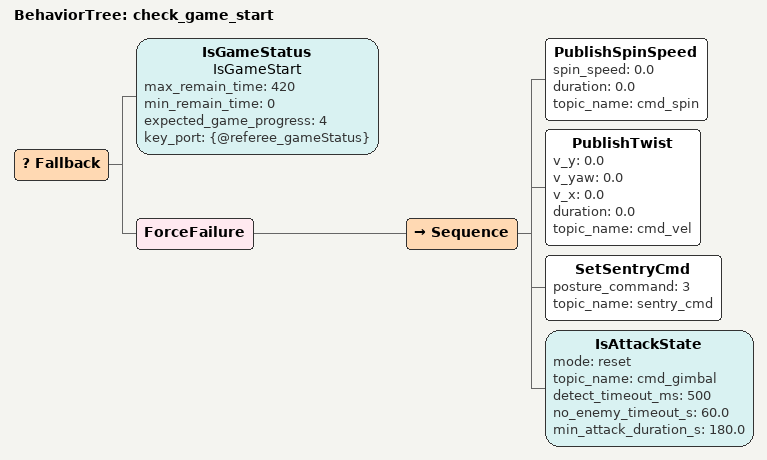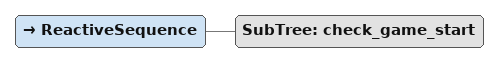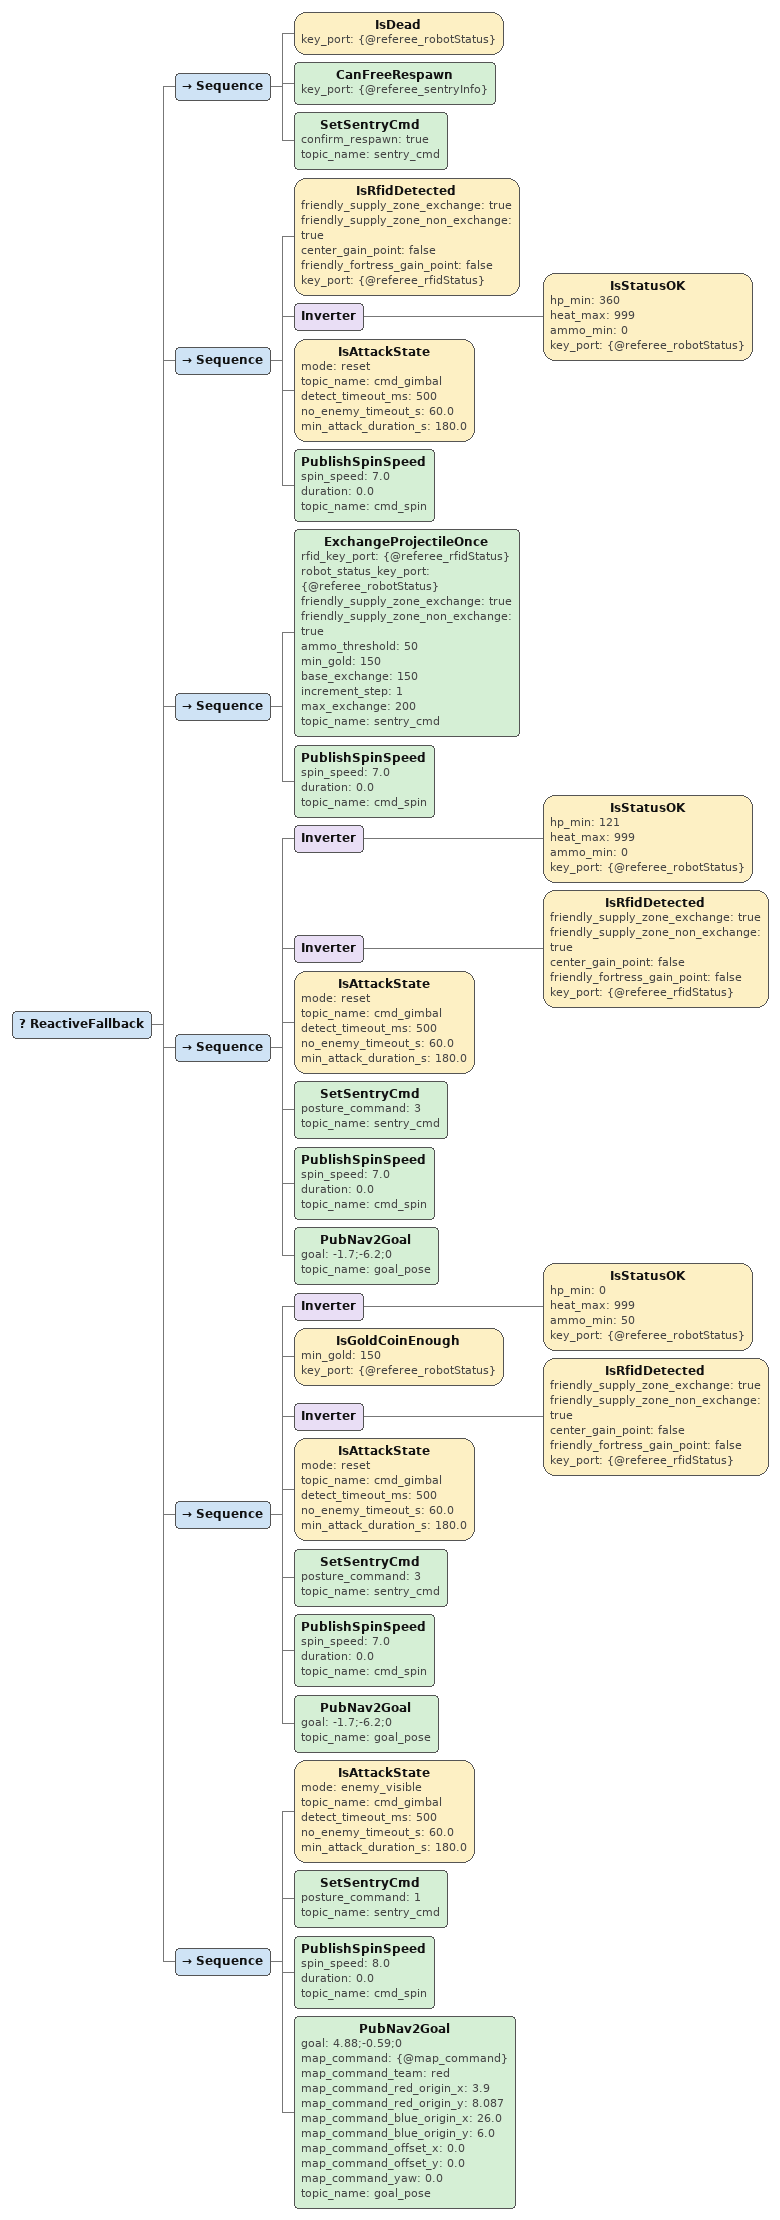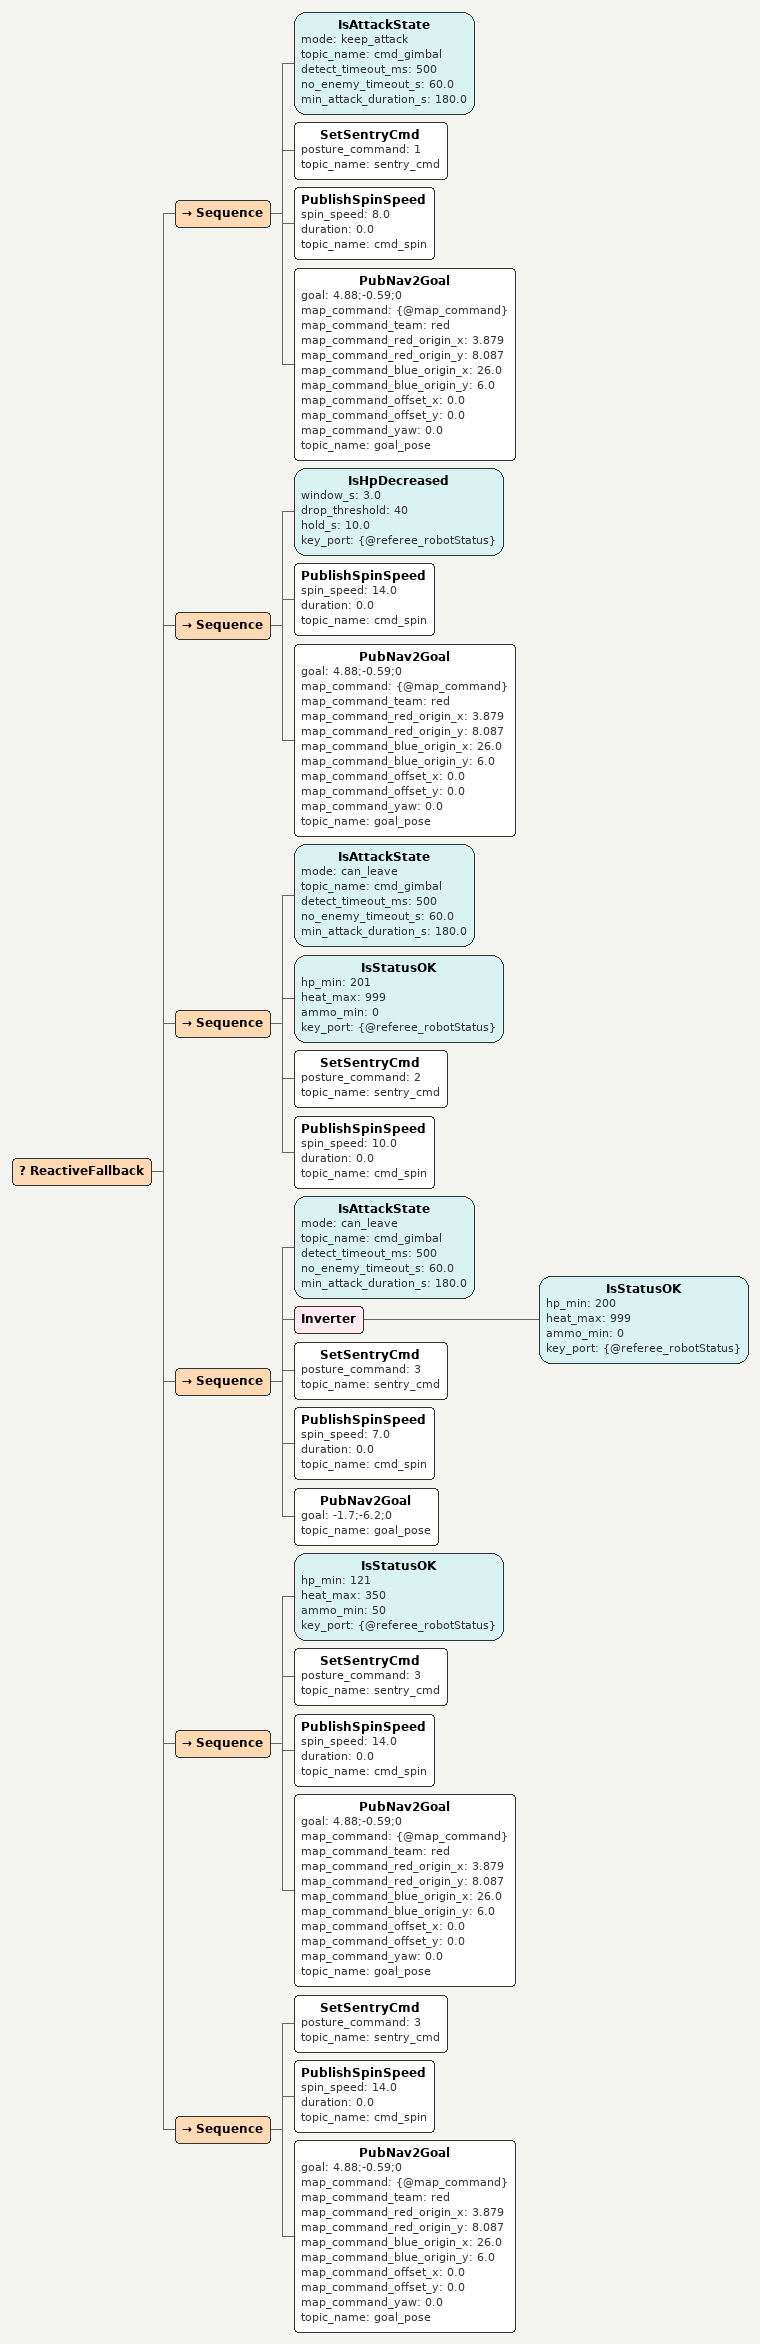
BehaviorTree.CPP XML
<BehaviorTree ID="check_game_start">
  <Fallback>
    <IsGameStatus name="IsGameStart" max_remain_time="420" min_remain_time="0" expected_game_progress="4" key_port="{@referee_gameStatus}"/>

    <ForceFailure>
      <Sequence>
        <PublishSpinSpeed spin_speed="0.0" duration="0.0" topic_name="cmd_spin"/>
        <PublishTwist v_y="0.0" v_yaw="0.0" v_x="0.0" duration="0.0" topic_name="cmd_vel"/>
        <SetSentryCmd posture_command="3" topic_name="sentry_cmd"/>

        <IsAttackState mode="reset" topic_name="cmd_gimbal" detect_timeout_ms="500" no_enemy_timeout_s="60.0" min_attack_duration_s="180.0"/>
      </Sequence>
    </ForceFailure>
  </Fallback>
</BehaviorTree>

<ReactiveSequence>

  <SubTree ID="check_game_start"/>
</ReactiveSequence>

<ReactiveFallback>

  <!-- 1. 死亡且可免费复活：只确认复活 -->
  <Sequence>
    <IsDead key_port="{@referee_robotStatus}"/>
    <CanFreeRespawn key_port="{@referee_sentryInfo}"/>
    <SetSentryCmd confirm_respawn="true" topic_name="sentry_cmd"/>
  </Sequence>

  <!-- 3. 已经在补给区 + HP 小于 360：原地等待规则自动回血，不兑换弹丸、不请求回血、不切姿态 -->
  <Sequence>
    <IsRfidDetected friendly_supply_zone_exchange="true" friendly_supply_zone_non_exchange="true" center_gain_point="false" friendly_fortress_gain_point="false" key_port="{@referee_rfidStatus}"/>

    <Inverter>
      <IsStatusOK hp_min="360" heat_max="999" ammo_min="0" key_port="{@referee_robotStatus}"/>
    </Inverter>

    <IsAttackState mode="reset" topic_name="cmd_gimbal" detect_timeout_ms="500" no_enemy_timeout_s="60.0" min_attack_duration_s="180.0"/>

    <PublishSpinSpeed spin_speed="7.0" duration="0.0" topic_name="cmd_spin"/>
  </Sequence>

  <!-- 2. 已经在补给区 + 弹丸少于 50：本次补给区访问只兑换一次；每次重新回补给区，兑弹量 +1 -->
  <Sequence>
  <ExchangeProjectileOnce rfid_key_port="{@referee_rfidStatus}" robot_status_key_port="{@referee_robotStatus}" friendly_supply_zone_exchange="true" friendly_supply_zone_non_exchange="true" ammo_threshold="50" min_gold="150" base_exchange="150" increment_step="1" max_exchange="200" topic_name="sentry_cmd"/>

    <PublishSpinSpeed spin_speed="7.0" duration="0.0" topic_name="cmd_spin"/>
  </Sequence>

  <!-- 4. HP 小于等于 120 且不在补给区：最高优先级，直接切移动姿态回补给区 -->
  <Sequence>
    <Inverter>
      <IsStatusOK hp_min="121" heat_max="999" ammo_min="0" key_port="{@referee_robotStatus}"/>
    </Inverter>

    <Inverter>
      <IsRfidDetected friendly_supply_zone_exchange="true" friendly_supply_zone_non_exchange="true" center_gain_point="false" friendly_fortress_gain_point="false" key_port="{@referee_rfidStatus}"/>
    </Inverter>

    <IsAttackState mode="reset" topic_name="cmd_gimbal" detect_timeout_ms="500" no_enemy_timeout_s="60.0" min_attack_duration_s="180.0"/>

    <SetSentryCmd posture_command="3" topic_name="sentry_cmd"/>

    <PublishSpinSpeed spin_speed="7.0" duration="0.0" topic_name="cmd_spin"/>

    <!-- 补给区点位：改补给区目标点就改这里 -->
    <PubNav2Goal goal="-1.7;-6.2;0" topic_name="goal_pose"/>
  </Sequence>

  <!-- 5. 弹丸少于 50 且不在补给区：回补给区补弹，但不额外切姿态 -->
  <Sequence>
    <Inverter>
      <IsStatusOK hp_min="0" heat_max="999" ammo_min="50" key_port="{@referee_robotStatus}"/>
    </Inverter>

    <IsGoldCoinEnough min_gold="150" key_port="{@referee_robotStatus}"/>

    <Inverter>
      <IsRfidDetected friendly_supply_zone_exchange="true" friendly_supply_zone_non_exchange="true" center_gain_point="false" friendly_fortress_gain_point="false" key_port="{@referee_rfidStatus}"/>
    </Inverter>

    <IsAttackState mode="reset" topic_name="cmd_gimbal" detect_timeout_ms="500" no_enemy_timeout_s="60.0" min_attack_duration_s="180.0"/>

    <SetSentryCmd posture_command="3" topic_name="sentry_cmd"/>

    <PublishSpinSpeed spin_speed="7.0" duration="0.0" topic_name="cmd_spin"/>

    <!-- 补给区点位：改补弹目标点就改这里 -->
    <PubNav2Goal goal="-1.7;-6.2;0" topic_name="goal_pose"/>
  </Sequence>

  <!-- 7. 当前看到敌人：只切进攻姿态 + 高速小陀螺，不负责发导航点 -->
  <Sequence>
    <IsAttackState mode="enemy_visible" topic_name="cmd_gimbal" detect_timeout_ms="500" no_enemy_timeout_s="60.0" min_attack_duration_s="180.0"/>

    <SetSentryCmd posture_command="1" topic_name="sentry_cmd"/>

    <PublishSpinSpeed spin_speed="8.0" duration="0.0" topic_name="cmd_spin"/>

    <PubNav2Goal goal="4.88;-0.59;0" map_command="{@map_command}" map_command_team="red" map_command_red_origin_x="3.9" map_command_red_origin_y="8.087" map_command_blue_origin_x="26.0" map_command_blue_origin_y="6.0" map_command_offset_x="0.0" map_command_offset_y="0.0" map_command_yaw="0.0" topic_name="goal_pose"/>
  </Sequence>

</ReactiveFallback>

<ReactiveFallback>

  <!-- 8. 处于进攻保持窗口：继续保持进攻姿态，小陀螺 14 rad/s -->
  <Sequence>
    <IsAttackState mode="keep_attack" topic_name="cmd_gimbal" detect_timeout_ms="500" no_enemy_timeout_s="60.0" min_attack_duration_s="180.0"/>

    <SetSentryCmd posture_command="1" topic_name="sentry_cmd"/>

    <PublishSpinSpeed spin_speed="8.0" duration="0.0" topic_name="cmd_spin"/>

    <PubNav2Goal goal="4.88;-0.59;0" map_command="{@map_command}" map_command_team="red" map_command_red_origin_x="3.879" map_command_red_origin_y="8.087" map_command_blue_origin_x="26.0" map_command_blue_origin_y="6.0" map_command_offset_x="0.0" map_command_offset_y="0.0" map_command_yaw="0.0" topic_name="goal_pose"/>
  </Sequence>

              <!-- 8.5 进攻状态下尝试追击；失败则回退到后续常态点 -->
  <!-- 6. 3 秒内扣血大于 40：高速小陀螺 10 秒，不切姿态 -->
  <Sequence>
    <IsHpDecreased window_s="3.0" drop_threshold="40" hold_s="10.0" key_port="{@referee_robotStatus}"/>

    <PublishSpinSpeed spin_speed="14.0" duration="0.0" topic_name="cmd_spin"/>

    <PubNav2Goal goal="4.88;-0.59;0" map_command="{@map_command}" map_command_team="red" map_command_red_origin_x="3.879" map_command_red_origin_y="8.087" map_command_blue_origin_x="26.0" map_command_blue_origin_y="6.0" map_command_offset_x="0.0" map_command_offset_y="0.0" map_command_yaw="0.0" topic_name="goal_pose"/>
  </Sequence>

  <!-- 9. 1 分钟没敌人 + 进攻超过 3 分钟 + HP 大于 200：切防御姿态 -->
  <Sequence>
    <IsAttackState mode="can_leave" topic_name="cmd_gimbal" detect_timeout_ms="500" no_enemy_timeout_s="60.0" min_attack_duration_s="180.0"/>

    <IsStatusOK hp_min="201" heat_max="999" ammo_min="0" key_port="{@referee_robotStatus}"/>

    <SetSentryCmd posture_command="2" topic_name="sentry_cmd"/>

    <PublishSpinSpeed spin_speed="10.0" duration="0.0" topic_name="cmd_spin"/>
  </Sequence>

  <!-- 10. 1 分钟没敌人 + 进攻超过 3 分钟 + HP 小于 200：切移动姿态，回补给区 -->
  <Sequence>
    <IsAttackState mode="can_leave" topic_name="cmd_gimbal" detect_timeout_ms="500" no_enemy_timeout_s="60.0" min_attack_duration_s="180.0"/>

    <Inverter>
      <IsStatusOK hp_min="200" heat_max="999" ammo_min="0" key_port="{@referee_robotStatus}"/>
    </Inverter>

    <SetSentryCmd posture_command="3" topic_name="sentry_cmd"/>

    <PublishSpinSpeed spin_speed="7.0" duration="0.0" topic_name="cmd_spin"/>

    <!-- 补给区点位：改撤退目标点就改这里 -->
    <PubNav2Goal goal="-1.7;-6.2;0" topic_name="goal_pose"/>
  </Sequence>

  <!-- 11. 比赛开始 + 状态良好：常态去巡逻/进攻待机点，小陀螺 7 rad/s -->
  <Sequence>
    <IsStatusOK hp_min="121" heat_max="350" ammo_min="50" key_port="{@referee_robotStatus}"/>

    <SetSentryCmd posture_command="3" topic_name="sentry_cmd"/>

    <PublishSpinSpeed spin_speed="14.0" duration="0.0" topic_name="cmd_spin"/>

    <!-- 常态巡逻/进攻待机点：改这里，不再依赖发现敌人 -->
    <PubNav2Goal goal="4.88;-0.59;0" map_command="{@map_command}" map_command_team="red" map_command_red_origin_x="3.879" map_command_red_origin_y="8.087" map_command_blue_origin_x="26.0" map_command_blue_origin_y="6.0" map_command_offset_x="0.0" map_command_offset_y="0.0" map_command_yaw="0.0" topic_name="goal_pose"/>
  </Sequence>

  <!-- 12. 兜底：移动姿态 + 巡逻点，避免低弹但金币不足时只转不走 -->
  <Sequence>
    <SetSentryCmd posture_command="3" topic_name="sentry_cmd"/>

    <PublishSpinSpeed spin_speed="14.0" duration="0.0" topic_name="cmd_spin"/>

    <PubNav2Goal goal="4.88;-0.59;0" map_command="{@map_command}" map_command_team="red" map_command_red_origin_x="3.879" map_command_red_origin_y="8.087" map_command_blue_origin_x="26.0" map_command_blue_origin_y="6.0" map_command_offset_x="0.0" map_command_offset_y="0.0" map_command_yaw="0.0" topic_name="goal_pose"/>
  </Sequence>

</ReactiveFallback>
